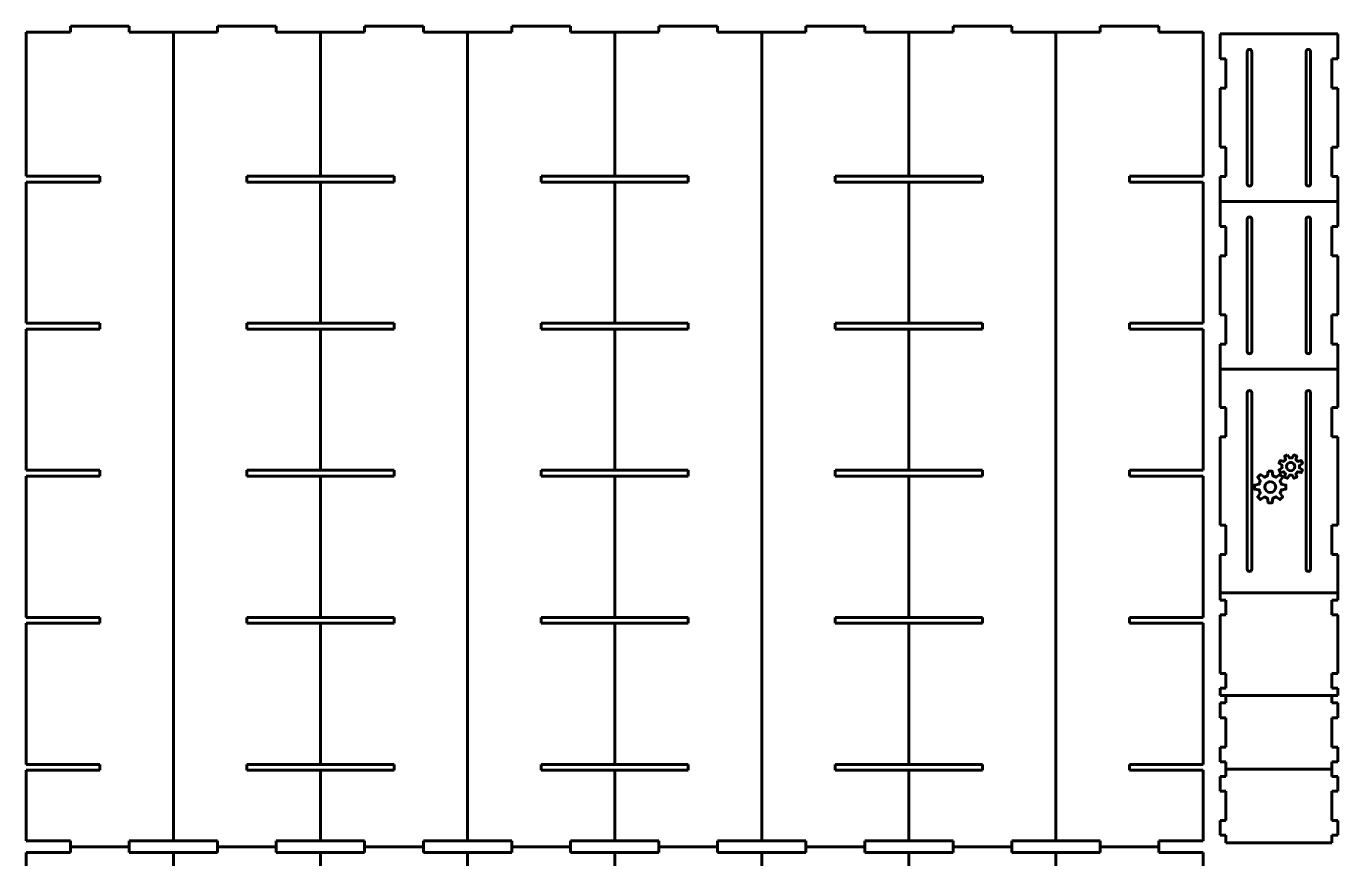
# Model space of a CAD drawing. Header units: millimetres. Extents: x -957 to -49, y -1472 to -56.
# Drawn here: x -953 to -61, y -622 to -56 of the extents above; entities that cross this region are included whole.
import ezdxf

# ---------------------------------------------------------------- set-up
doc = ezdxf.new("R2010")
doc.units = ezdxf.units.MM
doc.linetypes.add('K5LT_BASIC', pattern=[0])

# ---------------------------------------------------------------- blocks, each defined once
blk = doc.blocks.new('U0')
at = {"color": 150, "linetype": 'K5LT_BASIC', "lineweight": 60, "true_color": 0x0080ff}
for points, knots in [([(-95.21, -347.54), (-95.21, -347.54), (-97.1, -348.33), (-97.1, -348.33), (-96.59, -350.69), (-96.59, -350.69), (-97.06, -351.03), (-97.45, -351.47), (-97.81, -351.95), (-97.81, -351.95), (-100.21, -351.4), (-100.21, -351.4), (-101, -353.29), (-101, -353.29), (-98.95, -354.59), (-98.95, -354.59), (-99.05, -355.18), (-99.04, -355.78), (-98.95, -356.36), (-98.95, -356.36), (-101, -357.67), (-101, -357.67), (-100.25, -359.56), (-100.25, -359.56), (-97.85, -359.04), (-97.85, -359.04), (-97.5, -359.51), (-97.07, -359.91), (-96.59, -360.27), (-96.59, -360.27), (-97.18, -362.67), (-97.18, -362.67), (-95.29, -363.46), (-95.29, -363.46), (-93.95, -361.37), (-93.95, -361.37), (-93.36, -361.46), (-92.75, -361.46), (-92.17, -361.37), (-92.17, -361.37), (-90.87, -363.46), (-90.87, -363.46), (-88.98, -362.71), (-88.98, -362.71), (-89.53, -360.31), (-89.53, -360.31), (-89.07, -359.96), (-88.67, -359.52), (-88.31, -359.04), (-88.31, -359.04), (-85.87, -359.6), (-85.87, -359.6), (-85.08, -357.7), (-85.08, -357.7), (-87.17, -356.4), (-87.17, -356.4), (-87.08, -355.81), (-87.09, -355.25), (-87.17, -354.67), (-87.17, -354.67), (-85.08, -353.33), (-85.08, -353.33), (-85.87, -351.44), (-85.87, -351.44), (-88.27, -351.99), (-88.27, -351.99), (-88.61, -351.52), (-89.02, -351.09), (-89.5, -350.73), (-89.5, -350.73), (-88.94, -348.36), (-88.94, -348.36), (-90.83, -347.58), (-90.83, -347.58), (-92.14, -349.63), (-92.14, -349.63), (-92.73, -349.53), (-93.33, -349.54), (-93.91, -349.63), (-93.91, -349.63), (-95.21, -347.54), (-95.21, -347.54)], [0, 0, 0, 0, 0.03125, 0.03125, 0.0625, 0.0625, 0.0625, 0.09375, 0.09375, 0.09375, 0.125, 0.125, 0.15625, 0.15625, 0.1875, 0.1875, 0.1875, 0.21875, 0.21875, 0.21875, 0.25, 0.25, 0.28125, 0.28125, 0.3125, 0.3125, 0.3125, 0.34375, 0.34375, 0.34375, 0.375, 0.375, 0.40625, 0.40625, 0.4375, 0.4375, 0.4375, 0.46875, 0.46875, 0.46875, 0.5, 0.5, 0.53125, 0.53125, 0.5625, 0.5625, 0.5625, 0.59375, 0.59375, 0.59375, 0.625, 0.625, 0.65625, 0.65625, 0.6875, 0.6875, 0.6875, 0.71875, 0.71875, 0.71875, 0.75, 0.75, 0.78125, 0.78125, 0.8125, 0.8125, 0.8125, 0.84375, 0.84375, 0.84375, 0.875, 0.875, 0.90625, 0.90625, 0.9375, 0.9375, 0.9375, 0.96875, 0.96875, 0.96875, 1, 1, 1, 1]), ([(-93.04, -352.66), (-92.67, -352.66), (-92.3, -352.74), (-91.94, -352.9), (-90.49, -353.51), (-89.8, -355.15), (-91.01, -358.05), (-92.69, -358.74), (-95.6, -357.53), (-96.29, -355.85), (-95.68, -354.39), (-95.22, -353.31), (-94.15, -352.67), (-93.04, -352.66)], [0, 0, 0, 0, 0.2, 0.2, 0.2, 0.4, 0.4, 0.6, 0.6, 0.8, 0.8, 0.8, 1, 1, 1, 1]), ([(-108.33, -358.73), (-108.33, -358.73), (-108.84, -361.88), (-108.84, -361.88), (-109.61, -362.07), (-110.32, -362.36), (-110.97, -362.75), (-110.97, -362.75), (-113.57, -360.9), (-113.57, -360.9), (-115.46, -362.79), (-115.46, -362.79), (-113.65, -365.39), (-113.65, -365.39), (-114.05, -366.04), (-114.33, -366.79), (-114.52, -367.56), (-114.52, -367.56), (-117.67, -368.07), (-117.67, -368.07), (-117.67, -370.75), (-117.67, -370.75), (-114.52, -371.3), (-114.52, -371.3), (-114.33, -372.06), (-114.05, -372.77), (-113.65, -373.43), (-113.65, -373.43), (-115.5, -376.03), (-115.5, -376.03), (-113.61, -377.92), (-113.61, -377.92), (-110.97, -376.11), (-110.97, -376.11), (-110.32, -376.5), (-109.6, -376.79), (-108.84, -376.97), (-108.84, -376.97), (-108.33, -380.13), (-108.33, -380.13), (-105.65, -380.13), (-105.65, -380.13), (-105.1, -376.97), (-105.1, -376.97), (-104.34, -376.78), (-103.62, -376.46), (-102.97, -376.07), (-102.97, -376.07), (-100.33, -377.92), (-100.33, -377.92), (-98.44, -376.03), (-98.44, -376.03), (-100.33, -373.43), (-100.33, -373.43), (-99.94, -372.78), (-99.65, -372.06), (-99.47, -371.3), (-99.47, -371.3), (-96.27, -370.75), (-96.27, -370.75), (-96.27, -368.07), (-96.27, -368.07), (-99.47, -367.56), (-99.47, -367.56), (-99.65, -366.8), (-99.94, -366.08), (-100.33, -365.43), (-100.33, -365.43), (-98.48, -362.79), (-98.48, -362.79), (-100.37, -360.9), (-100.37, -360.9), (-102.97, -362.79), (-102.97, -362.79), (-103.63, -362.39), (-104.34, -362.07), (-105.1, -361.88), (-105.1, -361.88), (-105.65, -358.73), (-105.65, -358.73), (-108.33, -358.73), (-108.33, -358.73)], [0, 0, 0, 0, 0.03125, 0.03125, 0.03125, 0.0625, 0.0625, 0.0625, 0.09375, 0.09375, 0.125, 0.125, 0.15625, 0.15625, 0.15625, 0.1875, 0.1875, 0.1875, 0.21875, 0.21875, 0.25, 0.25, 0.28125, 0.28125, 0.28125, 0.3125, 0.3125, 0.3125, 0.34375, 0.34375, 0.375, 0.375, 0.40625, 0.40625, 0.40625, 0.4375, 0.4375, 0.4375, 0.46875, 0.46875, 0.5, 0.5, 0.53125, 0.53125, 0.53125, 0.5625, 0.5625, 0.5625, 0.59375, 0.59375, 0.625, 0.625, 0.65625, 0.65625, 0.65625, 0.6875, 0.6875, 0.6875, 0.71875, 0.71875, 0.75, 0.75, 0.78125, 0.78125, 0.78125, 0.8125, 0.8125, 0.8125, 0.84375, 0.84375, 0.875, 0.875, 0.90625, 0.90625, 0.90625, 0.9375, 0.9375, 0.9375, 0.96875, 0.96875, 1, 1, 1, 1]), ([(-106.95, -365.7), (-104.89, -365.7), (-103.25, -367.34), (-103.25, -371.47), (-104.89, -373.15), (-109.02, -373.15), (-110.7, -371.47), (-110.7, -367.34), (-109.02, -365.7), (-106.95, -365.7)], [0, 0, 0, 0, 0.25, 0.25, 0.5, 0.5, 0.75, 0.75, 1, 1, 1, 1]), ([(-95.21, -912.68), (-95.21, -912.68), (-97.1, -913.47), (-97.1, -913.47), (-96.59, -915.83), (-96.59, -915.83), (-97.06, -916.17), (-97.45, -916.61), (-97.81, -917.09), (-97.81, -917.09), (-100.21, -916.54), (-100.21, -916.54), (-101, -918.43), (-101, -918.43), (-98.95, -919.73), (-98.95, -919.73), (-99.05, -920.32), (-99.04, -920.92), (-98.95, -921.5), (-98.95, -921.5), (-101, -922.8), (-101, -922.8), (-100.25, -924.7), (-100.25, -924.7), (-97.85, -924.18), (-97.85, -924.18), (-97.5, -924.65), (-97.07, -925.05), (-96.59, -925.41), (-96.59, -925.41), (-97.18, -927.81), (-97.18, -927.81), (-95.29, -928.6), (-95.29, -928.6), (-93.95, -926.51), (-93.95, -926.51), (-93.36, -926.6), (-92.75, -926.6), (-92.17, -926.51), (-92.17, -926.51), (-90.87, -928.6), (-90.87, -928.6), (-88.98, -927.85), (-88.98, -927.85), (-89.53, -925.45), (-89.53, -925.45), (-89.07, -925.1), (-88.67, -924.66), (-88.31, -924.18), (-88.31, -924.18), (-85.87, -924.74), (-85.87, -924.74), (-85.08, -922.84), (-85.08, -922.84), (-87.17, -921.54), (-87.17, -921.54), (-87.08, -920.95), (-87.09, -920.39), (-87.17, -919.81), (-87.17, -919.81), (-85.08, -918.47), (-85.08, -918.47), (-85.87, -916.58), (-85.87, -916.58), (-88.27, -917.13), (-88.27, -917.13), (-88.61, -916.66), (-89.02, -916.23), (-89.5, -915.87), (-89.5, -915.87), (-88.94, -913.5), (-88.94, -913.5), (-90.83, -912.72), (-90.83, -912.72), (-92.14, -914.77), (-92.14, -914.77), (-92.73, -914.67), (-93.33, -914.68), (-93.91, -914.77), (-93.91, -914.77), (-95.21, -912.68), (-95.21, -912.68)], [0, 0, 0, 0, 0.03125, 0.03125, 0.0625, 0.0625, 0.0625, 0.09375, 0.09375, 0.09375, 0.125, 0.125, 0.15625, 0.15625, 0.1875, 0.1875, 0.1875, 0.21875, 0.21875, 0.21875, 0.25, 0.25, 0.28125, 0.28125, 0.3125, 0.3125, 0.3125, 0.34375, 0.34375, 0.34375, 0.375, 0.375, 0.40625, 0.40625, 0.4375, 0.4375, 0.4375, 0.46875, 0.46875, 0.46875, 0.5, 0.5, 0.53125, 0.53125, 0.5625, 0.5625, 0.5625, 0.59375, 0.59375, 0.59375, 0.625, 0.625, 0.65625, 0.65625, 0.6875, 0.6875, 0.6875, 0.71875, 0.71875, 0.71875, 0.75, 0.75, 0.78125, 0.78125, 0.8125, 0.8125, 0.8125, 0.84375, 0.84375, 0.84375, 0.875, 0.875, 0.90625, 0.90625, 0.9375, 0.9375, 0.9375, 0.96875, 0.96875, 0.96875, 1, 1, 1, 1]), ([(-93.04, -917.8), (-92.67, -917.8), (-92.3, -917.88), (-91.94, -918.04), (-90.49, -918.65), (-89.8, -920.29), (-91.01, -923.19), (-92.69, -923.88), (-95.6, -922.67), (-96.29, -920.99), (-95.68, -919.53), (-95.22, -918.45), (-94.15, -917.8), (-93.04, -917.8)], [0, 0, 0, 0, 0.2, 0.2, 0.2, 0.4, 0.4, 0.6, 0.6, 0.8, 0.8, 0.8, 1, 1, 1, 1]), ([(-108.33, -923.87), (-108.33, -923.87), (-108.84, -927.02), (-108.84, -927.02), (-109.61, -927.21), (-110.32, -927.5), (-110.97, -927.89), (-110.97, -927.89), (-113.57, -926.04), (-113.57, -926.04), (-115.46, -927.93), (-115.46, -927.93), (-113.65, -930.53), (-113.65, -930.53), (-114.05, -931.18), (-114.33, -931.93), (-114.52, -932.7), (-114.52, -932.7), (-117.67, -933.21), (-117.67, -933.21), (-117.67, -935.89), (-117.67, -935.89), (-114.52, -936.44), (-114.52, -936.44), (-114.33, -937.2), (-114.05, -937.91), (-113.65, -938.57), (-113.65, -938.57), (-115.5, -941.17), (-115.5, -941.17), (-113.61, -943.06), (-113.61, -943.06), (-110.97, -941.25), (-110.97, -941.25), (-110.32, -941.64), (-109.6, -941.93), (-108.84, -942.11), (-108.84, -942.11), (-108.33, -945.27), (-108.33, -945.27), (-105.65, -945.27), (-105.65, -945.27), (-105.1, -942.11), (-105.1, -942.11), (-104.34, -941.92), (-103.62, -941.6), (-102.97, -941.21), (-102.97, -941.21), (-100.33, -943.06), (-100.33, -943.06), (-98.44, -941.17), (-98.44, -941.17), (-100.33, -938.57), (-100.33, -938.57), (-99.94, -937.92), (-99.65, -937.2), (-99.47, -936.44), (-99.47, -936.44), (-96.27, -935.89), (-96.27, -935.89), (-96.27, -933.21), (-96.27, -933.21), (-99.47, -932.7), (-99.47, -932.7), (-99.65, -931.94), (-99.94, -931.22), (-100.33, -930.57), (-100.33, -930.57), (-98.48, -927.93), (-98.48, -927.93), (-100.37, -926.04), (-100.37, -926.04), (-102.97, -927.93), (-102.97, -927.93), (-103.63, -927.53), (-104.34, -927.21), (-105.1, -927.02), (-105.1, -927.02), (-105.65, -923.87), (-105.65, -923.87), (-108.33, -923.87), (-108.33, -923.87)], [0, 0, 0, 0, 0.03125, 0.03125, 0.03125, 0.0625, 0.0625, 0.0625, 0.09375, 0.09375, 0.125, 0.125, 0.15625, 0.15625, 0.15625, 0.1875, 0.1875, 0.1875, 0.21875, 0.21875, 0.25, 0.25, 0.28125, 0.28125, 0.28125, 0.3125, 0.3125, 0.3125, 0.34375, 0.34375, 0.375, 0.375, 0.40625, 0.40625, 0.40625, 0.4375, 0.4375, 0.4375, 0.46875, 0.46875, 0.5, 0.5, 0.53125, 0.53125, 0.53125, 0.5625, 0.5625, 0.5625, 0.59375, 0.59375, 0.625, 0.625, 0.65625, 0.65625, 0.65625, 0.6875, 0.6875, 0.6875, 0.71875, 0.71875, 0.75, 0.75, 0.78125, 0.78125, 0.78125, 0.8125, 0.8125, 0.8125, 0.84375, 0.84375, 0.875, 0.875, 0.90625, 0.90625, 0.90625, 0.9375, 0.9375, 0.9375, 0.96875, 0.96875, 1, 1, 1, 1]), ([(-106.95, -930.84), (-104.89, -930.84), (-103.25, -932.48), (-103.25, -936.61), (-104.89, -938.29), (-109.02, -938.29), (-110.7, -936.61), (-110.7, -932.48), (-109.02, -930.84), (-106.95, -930.84)], [0, 0, 0, 0, 0.25, 0.25, 0.5, 0.5, 0.75, 0.75, 1, 1, 1, 1])]:
    blk.add_open_spline(points, degree=3, knots=knots, dxfattribs=at)
blk = doc.blocks.new('U3')
at = {"color": 150, "linetype": 'K5LT_BASIC', "lineweight": 60, "true_color": 0x0080ff}
for p, q in [((-922.6, -60.04), (-952.6, -60.04)), ((-952.6, -60.04), (-952.6, -158.04)), ((-882.6, -56.04), (-922.6, -56.04)), ((-922.6, -56.04), (-922.6, -60.04)), ((-882.6, -60.04), (-882.6, -56.04)), ((-852.6, -60.04), (-882.6, -60.04)), ((-852.6, -610.04), (-852.6, -60.04)), ((-822.6, -60.04), (-852.6, -60.04)), ((-822.6, -56.04), (-822.6, -60.04)), ((-782.6, -56.04), (-822.6, -56.04)), ((-782.6, -60.04), (-782.6, -56.04)), ((-752.6, -60.04), (-782.6, -60.04)), ((-752.6, -158.04), (-752.6, -60.04)), ((-722.6, -60.04), (-752.6, -60.04)), ((-682.6, -56.04), (-722.6, -56.04)), ((-722.6, -56.04), (-722.6, -60.04)), ((-682.6, -60.04), (-682.6, -56.04)), ((-652.6, -60.04), (-682.6, -60.04)), ((-652.6, -610.04), (-652.6, -60.04)), ((-622.6, -60.04), (-652.6, -60.04)), ((-622.6, -56.04), (-622.6, -60.04)), ((-582.6, -56.04), (-622.6, -56.04)), ((-582.6, -60.04), (-582.6, -56.04)), ((-552.6, -60.04), (-582.6, -60.04)), ((-552.6, -158.04), (-552.6, -60.04)), ((-522.6, -60.04), (-552.6, -60.04)), ((-522.6, -56.04), (-522.6, -60.04)), ((-482.6, -56.04), (-522.6, -56.04)), ((-482.6, -60.04), (-482.6, -56.04)), ((-452.6, -60.04), (-482.6, -60.04)), ((-452.6, -610.04), (-452.6, -60.04)), ((-422.6, -60.04), (-452.6, -60.04)), ((-422.6, -56.04), (-422.6, -60.04)), ((-382.6, -56.04), (-422.6, -56.04)), ((-382.6, -60.04), (-382.6, -56.04)), ((-352.6, -60.04), (-382.6, -60.04)), ((-352.6, -158.04), (-352.6, -60.04)), ((-322.6, -60.04), (-352.6, -60.04)), ((-322.6, -56.04), (-322.6, -60.04)), ((-282.6, -56.04), (-322.6, -56.04)), ((-282.6, -60.04), (-282.6, -56.04)), ((-252.6, -60.04), (-282.6, -60.04)), ((-252.6, -610.04), (-252.6, -60.04)), ((-222.6, -60.04), (-252.6, -60.04)), ((-222.6, -56.04), (-222.6, -60.04)), ((-182.6, -56.04), (-222.6, -56.04)), ((-182.6, -60.04), (-182.6, -56.04)), ((-152.6, -60.04), (-182.6, -60.04)), ((-152.6, -158.04), (-152.6, -60.04)), ((-141.06, -78.26), (-141.06, -61.26)), ((-141.06, -61.26), (-61.06, -61.26)), ((-61.06, -61.26), (-61.06, -78.26)), ((-137.06, -78.26), (-141.06, -78.26)), ((-137.06, -98.26), (-137.06, -78.26)), ((-122.56, -73.26), (-122.56, -163.26)), ((-119.56, -163.26), (-119.56, -73.26)), ((-82.56, -163.26), (-82.56, -73.26)), ((-79.56, -73.26), (-79.56, -163.26)), ((-61.06, -78.26), (-65.06, -78.26)), ((-65.06, -78.26), (-65.06, -98.26)), ((-141.06, -138.26), (-141.06, -98.26)), ((-141.06, -98.26), (-137.06, -98.26)), ((-65.06, -98.26), (-61.06, -98.26)), ((-61.06, -98.26), (-61.06, -138.26)), ((-137.06, -138.26), (-141.06, -138.26)), ((-137.06, -158.26), (-137.06, -138.26)), ((-61.06, -138.26), (-65.06, -138.26)), ((-65.06, -138.26), (-65.06, -158.26)), ((-952.6, -158.04), (-902.6, -158.04)), ((-902.6, -158.04), (-902.6, -162.04)), ((-802.6, -162.04), (-802.6, -158.04)), ((-802.6, -158.04), (-752.6, -158.04)), ((-752.6, -158.04), (-702.6, -158.04)), ((-702.6, -158.04), (-702.6, -162.04)), ((-602.6, -162.04), (-602.6, -158.04)), ((-602.6, -158.04), (-552.6, -158.04)), ((-552.6, -158.04), (-502.6, -158.04)), ((-502.6, -158.04), (-502.6, -162.04)), ((-402.6, -162.04), (-402.6, -158.04)), ((-402.6, -158.04), (-352.6, -158.04)), ((-352.6, -158.04), (-302.6, -158.04)), ((-302.6, -158.04), (-302.6, -162.04)), ((-202.6, -162.04), (-202.6, -158.04)), ((-202.6, -158.04), (-152.6, -158.04)), ((-141.06, -175.26), (-141.06, -158.26)), ((-141.06, -158.26), (-137.06, -158.26)), ((-65.06, -158.26), (-61.06, -158.26)), ((-61.06, -158.26), (-61.06, -175.26)), ((-902.6, -162.04), (-952.6, -162.04)), ((-952.6, -162.04), (-952.6, -258.04)), ((-752.6, -162.04), (-802.6, -162.04)), ((-752.6, -258.04), (-752.6, -162.04)), ((-702.6, -162.04), (-752.6, -162.04)), ((-552.6, -162.04), (-602.6, -162.04)), ((-552.6, -258.04), (-552.6, -162.04)), ((-502.6, -162.04), (-552.6, -162.04)), ((-352.6, -162.04), (-402.6, -162.04)), ((-352.6, -258.04), (-352.6, -162.04)), ((-302.6, -162.04), (-352.6, -162.04)), ((-152.6, -162.04), (-202.6, -162.04)), ((-152.6, -258.04), (-152.6, -162.04)), ((-141.06, -192.26), (-141.06, -175.26)), ((-141.06, -175.26), (-61.06, -175.26)), ((-61.06, -175.26), (-61.06, -192.26)), ((-137.06, -192.26), (-141.06, -192.26)), ((-137.06, -212.26), (-137.06, -192.26)), ((-122.56, -187.26), (-122.56, -277.26)), ((-119.56, -277.26), (-119.56, -187.26)), ((-82.56, -277.26), (-82.56, -187.26)), ((-79.56, -187.26), (-79.56, -277.26)), ((-61.06, -192.26), (-65.06, -192.26)), ((-65.06, -192.26), (-65.06, -212.26)), ((-141.06, -252.26), (-141.06, -212.26)), ((-141.06, -212.26), (-137.06, -212.26)), ((-65.06, -212.26), (-61.06, -212.26)), ((-61.06, -212.26), (-61.06, -252.26)), ((-952.6, -258.04), (-902.6, -258.04)), ((-902.6, -258.04), (-902.6, -262.04)), ((-802.6, -262.04), (-802.6, -258.04)), ((-802.6, -258.04), (-752.6, -258.04)), ((-752.6, -258.04), (-702.6, -258.04)), ((-702.6, -258.04), (-702.6, -262.04)), ((-602.6, -262.04), (-602.6, -258.04)), ((-602.6, -258.04), (-552.6, -258.04)), ((-552.6, -258.04), (-502.6, -258.04)), ((-502.6, -258.04), (-502.6, -262.04)), ((-402.6, -262.04), (-402.6, -258.04)), ((-402.6, -258.04), (-352.6, -258.04)), ((-352.6, -258.04), (-302.6, -258.04)), ((-302.6, -258.04), (-302.6, -262.04)), ((-202.6, -262.04), (-202.6, -258.04)), ((-202.6, -258.04), (-152.6, -258.04)), ((-137.06, -252.26), (-141.06, -252.26)), ((-137.06, -272.26), (-137.06, -252.26)), ((-61.06, -252.26), (-65.06, -252.26)), ((-65.06, -252.26), (-65.06, -272.26)), ((-902.6, -262.04), (-952.6, -262.04)), ((-952.6, -262.04), (-952.6, -358.04)), ((-752.6, -262.04), (-802.6, -262.04)), ((-752.6, -358.04), (-752.6, -262.04)), ((-702.6, -262.04), (-752.6, -262.04)), ((-552.6, -262.04), (-602.6, -262.04)), ((-552.6, -358.04), (-552.6, -262.04)), ((-502.6, -262.04), (-552.6, -262.04)), ((-352.6, -262.04), (-402.6, -262.04)), ((-352.6, -358.04), (-352.6, -262.04)), ((-302.6, -262.04), (-352.6, -262.04)), ((-152.6, -262.04), (-202.6, -262.04)), ((-152.6, -358.04), (-152.6, -262.04)), ((-141.06, -289.26), (-141.06, -272.26)), ((-141.06, -272.26), (-137.06, -272.26)), ((-65.06, -272.26), (-61.06, -272.26)), ((-61.06, -272.26), (-61.06, -289.26)), ((-141.06, -315.26), (-141.06, -289.26)), ((-141.06, -289.26), (-61.06, -289.26)), ((-61.06, -289.26), (-61.06, -315.26)), ((-122.56, -305.26), (-122.56, -425.26)), ((-119.56, -425.26), (-119.56, -305.26)), ((-82.56, -425.26), (-82.56, -305.26)), ((-79.56, -305.26), (-79.56, -425.26)), ((-137.06, -315.26), (-141.06, -315.26)), ((-137.06, -335.26), (-137.06, -315.26)), ((-61.06, -315.26), (-65.06, -315.26)), ((-65.06, -315.26), (-65.06, -335.26)), ((-141.06, -395.26), (-141.06, -335.26)), ((-141.06, -335.26), (-137.06, -335.26)), ((-65.06, -335.26), (-61.06, -335.26)), ((-61.06, -335.26), (-61.06, -395.26)), ((-952.6, -358.04), (-902.6, -358.04)), ((-902.6, -362.04), (-952.6, -362.04)), ((-952.6, -362.04), (-952.6, -458.04)), ((-902.6, -358.04), (-902.6, -362.04)), ((-802.6, -362.04), (-802.6, -358.04)), ((-802.6, -358.04), (-752.6, -358.04)), ((-752.6, -362.04), (-802.6, -362.04)), ((-752.6, -358.04), (-702.6, -358.04)), ((-752.6, -458.04), (-752.6, -362.04)), ((-702.6, -362.04), (-752.6, -362.04)), ((-702.6, -358.04), (-702.6, -362.04)), ((-602.6, -362.04), (-602.6, -358.04)), ((-602.6, -358.04), (-552.6, -358.04)), ((-552.6, -362.04), (-602.6, -362.04)), ((-552.6, -358.04), (-502.6, -358.04)), ((-552.6, -458.04), (-552.6, -362.04)), ((-502.6, -362.04), (-552.6, -362.04)), ((-502.6, -358.04), (-502.6, -362.04)), ((-402.6, -362.04), (-402.6, -358.04)), ((-402.6, -358.04), (-352.6, -358.04)), ((-352.6, -362.04), (-402.6, -362.04)), ((-352.6, -358.04), (-302.6, -358.04)), ((-352.6, -458.04), (-352.6, -362.04)), ((-302.6, -362.04), (-352.6, -362.04)), ((-302.6, -358.04), (-302.6, -362.04)), ((-202.6, -362.04), (-202.6, -358.04)), ((-202.6, -358.04), (-152.6, -358.04)), ((-152.6, -362.04), (-202.6, -362.04)), ((-152.6, -458.04), (-152.6, -362.04)), ((-137.06, -395.26), (-141.06, -395.26)), ((-137.06, -415.26), (-137.06, -395.26)), ((-61.06, -395.26), (-65.06, -395.26)), ((-65.06, -395.26), (-65.06, -415.26)), ((-141.06, -441.26), (-141.06, -415.26)), ((-141.06, -415.26), (-137.06, -415.26)), ((-65.06, -415.26), (-61.06, -415.26)), ((-61.06, -415.26), (-61.06, -441.26)), ((-61.06, -441.26), (-141.06, -441.26)), ((-141.06, -441.26), (-141.06, -446.26)), ((-61.06, -446.26), (-61.06, -441.26)), ((-141.06, -446.26), (-137.06, -446.26)), ((-137.06, -446.26), (-137.06, -456.26)), ((-65.06, -456.26), (-65.06, -446.26)), ((-65.06, -446.26), (-61.06, -446.26)), ((-952.6, -458.04), (-902.6, -458.04)), ((-902.6, -462.04), (-952.6, -462.04)), ((-952.6, -462.04), (-952.6, -558.04)), ((-902.6, -458.04), (-902.6, -462.04)), ((-802.6, -462.04), (-802.6, -458.04)), ((-802.6, -458.04), (-752.6, -458.04)), ((-752.6, -462.04), (-802.6, -462.04)), ((-752.6, -458.04), (-702.6, -458.04)), ((-752.6, -558.04), (-752.6, -462.04)), ((-702.6, -462.04), (-752.6, -462.04)), ((-702.6, -458.04), (-702.6, -462.04)), ((-602.6, -462.04), (-602.6, -458.04)), ((-602.6, -458.04), (-552.6, -458.04)), ((-552.6, -462.04), (-602.6, -462.04)), ((-552.6, -458.04), (-502.6, -458.04)), ((-552.6, -558.04), (-552.6, -462.04)), ((-502.6, -462.04), (-552.6, -462.04)), ((-502.6, -458.04), (-502.6, -462.04)), ((-402.6, -462.04), (-402.6, -458.04)), ((-402.6, -458.04), (-352.6, -458.04)), ((-352.6, -462.04), (-402.6, -462.04)), ((-352.6, -458.04), (-302.6, -458.04)), ((-352.6, -558.04), (-352.6, -462.04)), ((-302.6, -462.04), (-352.6, -462.04)), ((-302.6, -458.04), (-302.6, -462.04)), ((-202.6, -462.04), (-202.6, -458.04)), ((-202.6, -458.04), (-152.6, -458.04)), ((-152.6, -462.04), (-202.6, -462.04)), ((-152.6, -558.04), (-152.6, -462.04)), ((-137.06, -456.26), (-141.06, -456.26)), ((-141.06, -456.26), (-141.06, -496.26)), ((-61.06, -456.26), (-65.06, -456.26)), ((-61.06, -496.26), (-61.06, -456.26)), ((-141.06, -496.26), (-137.06, -496.26)), ((-137.06, -496.26), (-137.06, -506.26)), ((-65.06, -506.26), (-65.06, -496.26)), ((-65.06, -496.26), (-61.06, -496.26)), ((-137.06, -506.26), (-141.06, -506.26)), ((-141.06, -506.26), (-141.06, -511.26)), ((-61.06, -506.26), (-65.06, -506.26)), ((-61.06, -511.26), (-61.06, -506.26)), ((-141.06, -511.26), (-137.06, -511.26)), ((-141.06, -526.26), (-141.06, -516.26)), ((-141.06, -516.26), (-137.06, -516.26)), ((-137.06, -516.26), (-137.06, -511.26)), ((-137.06, -511.26), (-65.06, -511.26)), ((-65.06, -511.26), (-65.06, -516.26)), ((-65.06, -511.26), (-61.06, -511.26)), ((-65.06, -516.26), (-61.06, -516.26)), ((-61.06, -516.26), (-61.06, -526.26)), ((-137.06, -526.26), (-141.06, -526.26)), ((-137.06, -546.26), (-137.06, -526.26)), ((-61.06, -526.26), (-65.06, -526.26)), ((-65.06, -526.26), (-65.06, -546.26)), ((-141.06, -556.26), (-141.06, -546.26)), ((-141.06, -546.26), (-137.06, -546.26)), ((-65.06, -546.26), (-61.06, -546.26)), ((-61.06, -546.26), (-61.06, -556.26)), ((-952.6, -558.04), (-902.6, -558.04)), ((-902.6, -558.04), (-902.6, -562.04)), ((-802.6, -562.04), (-802.6, -558.04)), ((-802.6, -558.04), (-752.6, -558.04)), ((-752.6, -558.04), (-702.6, -558.04)), ((-702.6, -558.04), (-702.6, -562.04)), ((-602.6, -562.04), (-602.6, -558.04)), ((-602.6, -558.04), (-552.6, -558.04)), ((-552.6, -558.04), (-502.6, -558.04)), ((-502.6, -558.04), (-502.6, -562.04)), ((-402.6, -562.04), (-402.6, -558.04)), ((-402.6, -558.04), (-352.6, -558.04)), ((-352.6, -558.04), (-302.6, -558.04)), ((-302.6, -558.04), (-302.6, -562.04)), ((-202.6, -562.04), (-202.6, -558.04)), ((-202.6, -558.04), (-152.6, -558.04)), ((-137.06, -556.26), (-141.06, -556.26)), ((-137.06, -561.26), (-137.06, -556.26)), ((-65.06, -561.26), (-137.06, -561.26)), ((-137.06, -566.26), (-137.06, -561.26)), ((-61.06, -556.26), (-65.06, -556.26)), ((-65.06, -556.26), (-65.06, -561.26)), ((-65.06, -561.26), (-65.06, -566.26)), ((-902.6, -562.04), (-952.6, -562.04)), ((-952.6, -562.04), (-952.6, -610.04)), ((-752.6, -562.04), (-802.6, -562.04)), ((-752.6, -610.04), (-752.6, -562.04)), ((-702.6, -562.04), (-752.6, -562.04)), ((-552.6, -562.04), (-602.6, -562.04)), ((-552.6, -610.04), (-552.6, -562.04)), ((-502.6, -562.04), (-552.6, -562.04)), ((-352.6, -562.04), (-402.6, -562.04)), ((-352.6, -610.04), (-352.6, -562.04)), ((-302.6, -562.04), (-352.6, -562.04)), ((-152.6, -562.04), (-202.6, -562.04)), ((-152.6, -610.04), (-152.6, -562.04)), ((-141.06, -576.26), (-141.06, -566.26)), ((-141.06, -566.26), (-137.06, -566.26)), ((-65.06, -566.26), (-61.06, -566.26)), ((-61.06, -566.26), (-61.06, -576.26)), ((-137.06, -576.26), (-141.06, -576.26)), ((-137.06, -596.26), (-137.06, -576.26)), ((-61.06, -576.26), (-65.06, -576.26)), ((-65.06, -576.26), (-65.06, -596.26)), ((-141.06, -606.26), (-141.06, -596.26)), ((-141.06, -596.26), (-137.06, -596.26)), ((-65.06, -596.26), (-61.06, -596.26)), ((-61.06, -596.26), (-61.06, -606.26)), ((-952.6, -610.04), (-922.6, -610.04)), ((-922.6, -610.04), (-922.6, -614.04)), ((-882.6, -614.04), (-922.6, -614.04)), ((-922.6, -614.04), (-922.6, -618.04)), ((-882.6, -614.04), (-882.6, -610.04)), ((-882.6, -610.04), (-852.6, -610.04)), ((-882.6, -618.04), (-882.6, -614.04)), ((-852.6, -610.04), (-822.6, -610.04)), ((-822.6, -610.04), (-822.6, -614.04)), ((-782.6, -614.04), (-822.6, -614.04)), ((-822.6, -614.04), (-822.6, -618.04)), ((-782.6, -614.04), (-782.6, -610.04)), ((-782.6, -610.04), (-752.6, -610.04)), ((-782.6, -618.04), (-782.6, -614.04)), ((-752.6, -610.04), (-722.6, -610.04)), ((-722.6, -610.04), (-722.6, -614.04)), ((-682.6, -614.04), (-722.6, -614.04)), ((-722.6, -614.04), (-722.6, -618.04)), ((-682.6, -614.04), (-682.6, -610.04)), ((-682.6, -610.04), (-652.6, -610.04)), ((-682.6, -618.04), (-682.6, -614.04)), ((-652.6, -610.04), (-622.6, -610.04)), ((-622.6, -610.04), (-622.6, -614.04)), ((-582.6, -614.04), (-622.6, -614.04)), ((-622.6, -614.04), (-622.6, -618.04)), ((-582.6, -614.04), (-582.6, -610.04)), ((-582.6, -610.04), (-552.6, -610.04)), ((-582.6, -618.04), (-582.6, -614.04)), ((-552.6, -610.04), (-522.6, -610.04)), ((-522.6, -610.04), (-522.6, -614.04)), ((-482.6, -614.04), (-522.6, -614.04)), ((-522.6, -614.04), (-522.6, -618.04)), ((-482.6, -614.04), (-482.6, -610.04)), ((-482.6, -610.04), (-452.6, -610.04)), ((-482.6, -618.04), (-482.6, -614.04)), ((-452.6, -610.04), (-422.6, -610.04)), ((-422.6, -610.04), (-422.6, -614.04)), ((-382.6, -614.04), (-422.6, -614.04)), ((-422.6, -614.04), (-422.6, -618.04)), ((-382.6, -614.04), (-382.6, -610.04)), ((-382.6, -610.04), (-352.6, -610.04)), ((-382.6, -618.04), (-382.6, -614.04)), ((-352.6, -610.04), (-322.6, -610.04)), ((-322.6, -610.04), (-322.6, -614.04)), ((-282.6, -614.04), (-322.6, -614.04)), ((-322.6, -614.04), (-322.6, -618.04)), ((-282.6, -614.04), (-282.6, -610.04)), ((-282.6, -610.04), (-252.6, -610.04)), ((-282.6, -618.04), (-282.6, -614.04)), ((-252.6, -610.04), (-222.6, -610.04)), ((-222.6, -610.04), (-222.6, -614.04)), ((-182.6, -614.04), (-222.6, -614.04)), ((-222.6, -614.04), (-222.6, -618.04)), ((-182.6, -614.04), (-182.6, -610.04)), ((-182.6, -610.04), (-152.6, -610.04)), ((-182.6, -618.04), (-182.6, -614.04)), ((-137.06, -606.26), (-141.06, -606.26)), ((-137.06, -611.26), (-137.06, -606.26)), ((-65.06, -611.26), (-137.06, -611.26)), ((-61.06, -606.26), (-65.06, -606.26)), ((-65.06, -606.26), (-65.06, -611.26)), ((-922.6, -618.04), (-952.6, -618.04)), ((-952.6, -618.04), (-952.6, -716.04)), ((-852.6, -618.04), (-882.6, -618.04)), ((-852.6, -1168.04), (-852.6, -618.04)), ((-822.6, -618.04), (-852.6, -618.04)), ((-752.6, -618.04), (-782.6, -618.04)), ((-752.6, -716.04), (-752.6, -618.04)), ((-722.6, -618.04), (-752.6, -618.04)), ((-652.6, -618.04), (-682.6, -618.04)), ((-652.6, -1168.04), (-652.6, -618.04)), ((-622.6, -618.04), (-652.6, -618.04)), ((-552.6, -618.04), (-582.6, -618.04)), ((-552.6, -716.04), (-552.6, -618.04)), ((-522.6, -618.04), (-552.6, -618.04)), ((-452.6, -618.04), (-482.6, -618.04)), ((-452.6, -1168.04), (-452.6, -618.04)), ((-422.6, -618.04), (-452.6, -618.04)), ((-352.6, -618.04), (-382.6, -618.04)), ((-352.6, -716.04), (-352.6, -618.04)), ((-322.6, -618.04), (-352.6, -618.04)), ((-252.6, -618.04), (-282.6, -618.04)), ((-252.6, -1168.04), (-252.6, -618.04)), ((-222.6, -618.04), (-252.6, -618.04)), ((-152.6, -618.04), (-182.6, -618.04)), ((-152.6, -716.04), (-152.6, -618.04))]:
    blk.add_line(p, q, dxfattribs=at)
for centre, start, end in [((-121.06, -73.26), 0, 180), ((-81.06, -73.26), 0, 180), ((-121.06, -163.26), 180, 0), ((-81.06, -163.26), 180, 0), ((-121.06, -187.26), 0, 180), ((-81.06, -187.26), 0, 180), ((-121.06, -277.26), 180, 0), ((-81.06, -277.26), 180, 0), ((-121.06, -305.26), 0, 180), ((-81.06, -305.26), 0, 180), ((-121.06, -425.26), 180, 0), ((-81.06, -425.26), 180, 0)]:
    blk.add_arc(centre, 1.5, start, end, dxfattribs=at)

msp = doc.modelspace()

# ---------------------------------------------------------------- block references
for name in ['U3', 'U0']:
    msp.add_blockref(name, (0, 0))

doc.saveas('drawing.dxf')
